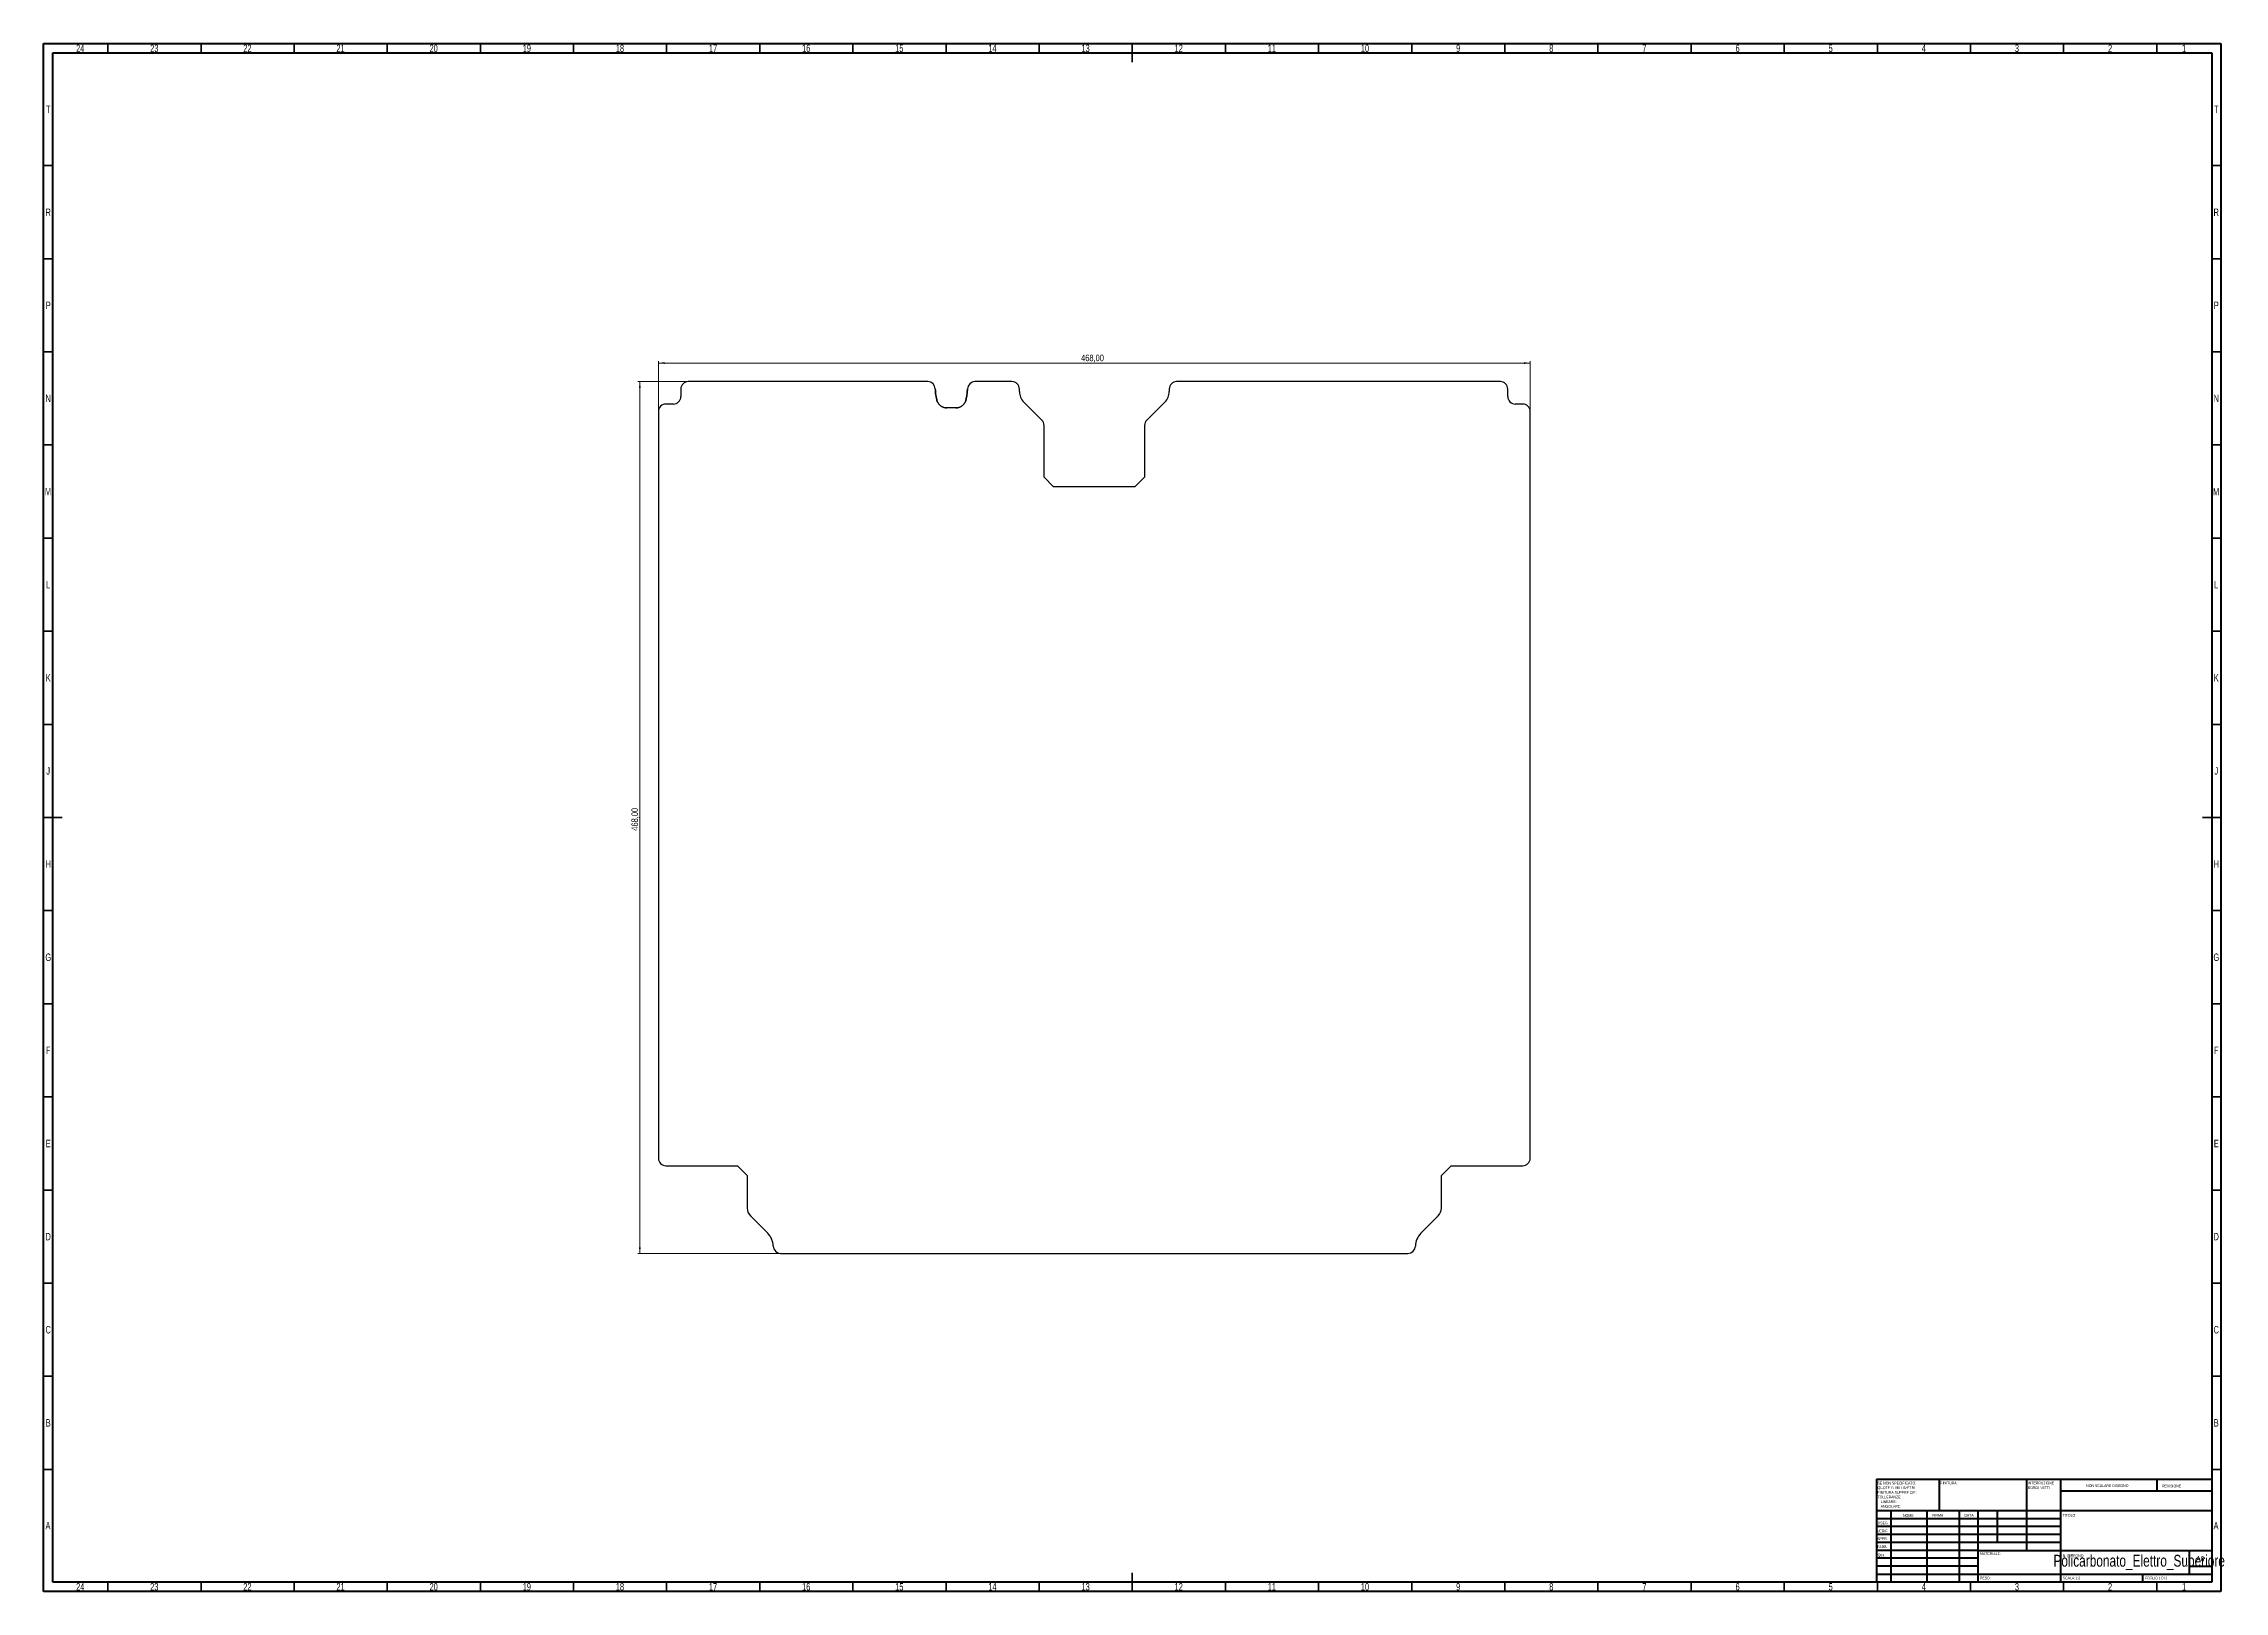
# Model space of a CAD drawing. Header units: millimetres. Extents: x 15 to 1186, y 5 to 836.
import ezdxf

# ---------------------------------------------------------------- set-up
doc = ezdxf.new("R2010")
doc.units = ezdxf.units.MM
doc.styles.add('SLDTEXTSTYLE0', font='TXT', dxfattribs={"width": 0.75})
doc.styles.add('SLDTEXTSTYLE1', font='TXT', dxfattribs={"width": 0.692308})
doc.dimstyles.new('SLDDIMSTYLE0', dxfattribs={"dimtxt": 3.5, "dimasz": 3.302, "dimexe": 0, "dimexo": 0.0625, "dimgap": 0.875, "dimtad": 1, "dimrnd": 1e-09, "dimzin": 12, "dimdsep": 46, "dimtxsty": 'SLDTEXTSTYLE0', "dimsah": 1, "dimcen": 0.09, "dimadec": 0, "dimazin": 3, "dimtfac": 1, "dimtofl": 0, "dimtmove": 0, "dimatfit": 3, "dimfxl": 1, "dimfrac": 2, "dimtolj": 1, "dimtzin": 12, "dimarcsym": 0})

# ---------------------------------------------------------------- blocks, each defined once
blk = doc.blocks.new('SW_NOTE_0')
at = {"color": 0, "linetype": 'Continuous', "lineweight": 0, "char_height": 1.5, "attachment_point": 1, "style": 'SLDTEXTSTYLE0'}
for s, insert in [('SE NON SPECIFICATO:', (0, 1.9)), ('TOLLERANZE:', (0, -5.6)), ('QUOTE IN MILLIMETRI', (0, -0.6)), ('FINITURA SUPERFICIE:', (0, -3.1)), ('ANGOLARE:', (1.7, -10.6)), ('LINEARE:', (1.7, -8.1))]:
    blk.add_mtext(s, dxfattribs=dict(at, insert=insert))
blk = doc.blocks.new('SW_NOTE_0_1')
at = {"color": 0, "linetype": 'Continuous', "lineweight": 0, "char_height": 1.5, "attachment_point": 1, "style": 'SLDTEXTSTYLE0'}
for s, insert in [('INTERRUZIONE', (0, 1.9)), ('BORDI NETTI', (0, -0.6))]:
    blk.add_mtext(s, dxfattribs=dict(at, insert=insert))
blk = doc.blocks.new('_D')
at = {"color": 7, "linetype": 'Continuous', "lineweight": 0}
for p, q in [((360.1, 654.5), (334.1, 654.5)), ((335.1, 654.5), (335.1, 186.5)), ((409.7, 186.5), (334.1, 186.5))]:
    blk.add_line(p, q, dxfattribs=at)
at = {"color": 7, "linetype": 'Continuous', "lineweight": 18}
for points in [[(335.1, 654.5), (334.6, 651.2), (335.6, 651.2)], [(335.1, 186.5), (335.6, 189.8), (334.6, 189.8)]]:
    blk.add_solid(points, dxfattribs=at)
at = {"color": 7, "linetype": 'Continuous', "lineweight": 18, "insert": (330.6, 413.4), "char_height": 3.5, "attachment_point": 1, "rotation": 90, "style": 'SLDTEXTSTYLE0'}
blk.add_mtext('468,00', dxfattribs=at)
blk = doc.blocks.new('_D_1')
at = {"color": 7, "linetype": 'Continuous', "lineweight": 0}
for p, q in [((345.1, 639.5), (345.1, 665.5)), ((345.1, 664.5), (813.1, 664.5)), ((813.1, 639.5), (813.1, 665.5))]:
    blk.add_line(p, q, dxfattribs=at)
at = {"color": 7, "linetype": 'Continuous', "lineweight": 18}
for points in [[(345.1, 664.5), (348.4, 664), (348.4, 665)], [(813.1, 664.5), (809.8, 665), (809.8, 664)]]:
    blk.add_solid(points, dxfattribs=at)
at = {"color": 7, "linetype": 'Continuous', "lineweight": 18, "insert": (572, 669), "char_height": 3.5, "attachment_point": 1, "style": 'SLDTEXTSTYLE0'}
blk.add_mtext('468,00', dxfattribs=at)

msp = doc.modelspace()

# ---------------------------------------------------------------- linework, layer by layer
at = {"color": 7, "linetype": 'Continuous', "lineweight": 70}
for p, q in [((15, 5), (15, 836)), ((15, 836), (1184, 836)), ((1184, 836), (1184, 5)), ((20, 10), (20, 831)), ((20, 831), (1179, 831)), ((1179, 831), (1179, 10)), ((1184, 5), (15, 5)), ((1179, 10), (20, 10))]:
    msp.add_line(p, q, dxfattribs=at)
at = {"color": 7, "linetype": 'Continuous', "lineweight": 35}
for p, q in [((49.5, 831), (49.5, 836)), ((99.5, 831), (99.5, 836)), ((149.5, 831), (149.5, 836)), ((199.5, 831), (199.5, 836)), ((249.5, 831), (249.5, 836)), ((299.5, 831), (299.5, 836)), ((349.5, 831), (349.5, 836)), ((399.5, 831), (399.5, 836)), ((449.5, 831), (449.5, 836)), ((499.5, 831), (499.5, 836)), ((549.5, 831), (549.5, 836)), ((599.5, 836), (599.5, 826)), ((599.5, 831), (599.5, 836)), ((649.5, 831), (649.5, 836)), ((699.5, 831), (699.5, 836)), ((749.5, 831), (749.5, 836)), ((799.5, 831), (799.5, 836)), ((849.5, 831), (849.5, 836)), ((899.5, 831), (899.5, 836)), ((949.5, 831), (949.5, 836)), ((999.5, 831), (999.5, 836)), ((1049.5, 831), (1049.5, 836)), ((1099.5, 831), (1099.5, 836)), ((1149.5, 831), (1149.5, 836)), ((20, 770.5), (15, 770.5)), ((1179, 770.5), (1184, 770.5)), ((20, 720.5), (15, 720.5)), ((1179, 720.5), (1184, 720.5)), ((20, 670.5), (15, 670.5)), ((1179, 670.5), (1184, 670.5)), ((20, 620.5), (15, 620.5)), ((1179, 620.5), (1184, 620.5)), ((20, 570.5), (15, 570.5)), ((1179, 570.5), (1184, 570.5)), ((20, 520.5), (15, 520.5)), ((1179, 520.5), (1184, 520.5)), ((20, 470.5), (15, 470.5)), ((1179, 470.5), (1184, 470.5)), ((15, 420.5), (25, 420.5)), ((20, 420.5), (15, 420.5)), ((1184, 420.5), (1174, 420.5)), ((1179, 420.5), (1184, 420.5)), ((20, 370.5), (15, 370.5)), ((1179, 370.5), (1184, 370.5)), ((20, 320.5), (15, 320.5)), ((1179, 320.5), (1184, 320.5)), ((20, 270.5), (15, 270.5)), ((1179, 270.5), (1184, 270.5)), ((20, 220.5), (15, 220.5)), ((1179, 220.5), (1184, 220.5)), ((20, 170.5), (15, 170.5)), ((1179, 170.5), (1184, 170.5)), ((20, 120.5), (15, 120.5)), ((1179, 120.5), (1184, 120.5)), ((20, 70.5), (15, 70.5)), ((1179, 70.5), (1184, 70.5)), ((599.5, 5), (599.5, 15)), ((49.5, 10), (49.5, 5)), ((99.5, 10), (99.5, 5)), ((149.5, 10), (149.5, 5)), ((199.5, 10), (199.5, 5)), ((249.5, 10), (249.5, 5)), ((299.5, 10), (299.5, 5)), ((349.5, 10), (349.5, 5)), ((399.5, 10), (399.5, 5)), ((449.5, 10), (449.5, 5)), ((499.5, 10), (499.5, 5)), ((549.5, 10), (549.5, 5)), ((599.5, 10), (599.5, 5)), ((649.5, 10), (649.5, 5)), ((699.5, 10), (699.5, 5)), ((749.5, 10), (749.5, 5)), ((799.5, 10), (799.5, 5)), ((849.5, 10), (849.5, 5)), ((899.5, 10), (899.5, 5)), ((949.5, 10), (949.5, 5)), ((999.5, 10), (999.5, 5)), ((1049.5, 10), (1049.5, 5)), ((1099.5, 10), (1099.5, 5)), ((1149.5, 10), (1149.5, 5))]:
    msp.add_line(p, q, dxfattribs=at)
at = {"color": 7, "linetype": 'Continuous', "lineweight": 25}
for p, q in [((357.107, 650.5), (357.107, 646.5)), ((489.728, 654.5), (361.107, 654.5)), ((534.907, 654.5), (514.986, 654.5)), ((538.907, 649.185), (538.907, 650.5)), ((619.307, 650.5), (619.307, 649.185)), ((797.107, 654.5), (623.307, 654.5)), ((801.107, 646.5), (801.107, 650.5)), ((345.107, 638.5), (345.107, 237.501)), ((353.107, 642.5), (349.107, 642.5)), ((504.72, 640.425), (499.994, 640.425)), ((550.935, 633.843), (541.25, 643.528)), ((616.964, 643.528), (607.278, 633.843)), ((809.107, 642.5), (805.107, 642.5)), ((813.107, 237.501), (813.107, 638.5)), ((552.107, 603.172), (552.107, 631.015)), ((606.107, 631.015), (606.107, 603.172)), ((557.278, 598), (552.107, 603.172)), ((600.935, 598), (557.278, 598)), ((606.107, 603.172), (600.935, 598)), ((349.107, 233.501), (387.539, 233.501)), ((387.539, 233.501), (392.711, 228.33)), ((392.711, 228.33), (392.711, 210.815)), ((765.503, 228.33), (770.675, 233.501)), ((765.503, 210.815), (765.503, 228.33)), ((770.675, 233.501), (809.107, 233.501)), ((394.468, 206.573), (403.782, 197.259)), ((754.432, 197.259), (763.746, 206.573)), ((410.707, 186.5), (747.507, 186.5))]:
    msp.add_line(p, q, dxfattribs=at)
at = {"color": 7, "linetype": 'Continuous', "lineweight": 50}
for p, q in [((999, 65.25), (1179, 65.25)), ((999, 65.25), (999, 10)), ((1032.8, 48.25), (1032.8, 65.25)), ((1079.6, 65.25), (1079.6, 27)), ((1097.8, 65.25), (1097.8, 10)), ((1179, 58.875), (1097.8, 58.875)), ((1149.8, 58.875), (1149.8, 65.25)), ((1179, 48.25), (999, 48.25)), ((1006.8, 48.25), (1006.8, 10)), ((1025.991, 48.25), (1025.991, 10)), ((1043.399, 48.25), (1043.399, 10)), ((1053.6, 10), (1053.6, 48.25)), ((1064, 31.25), (1064, 48.25)), ((1097.8, 44), (999, 44)), ((1097.8, 39.75), (999, 39.75)), ((1097.8, 35.5), (999, 35.5)), ((1097.8, 31.25), (999, 31.25)), ((1053.6, 27), (999, 27)), ((1053.6, 27), (1179, 27)), ((1167.168, 14.25), (1167.168, 27)), ((1053.6, 22.75), (999, 22.75)), ((1053.6, 18.5), (999, 18.5)), ((999, 14.25), (1179, 14.25)), ((1142, 10), (1142, 14.25)), ((1179, 18.292), (1167.168, 18.292))]:
    msp.add_line(p, q, dxfattribs=at)
at = {"color": 7, "linetype": 'Continuous', "lineweight": 25}
for centre, radius, start, end in [((353.107, 646.5), 4, 270, 0), ((353.107, 646.5), 4, 270, 0), ((361.107, 650.5), 4, 90, 180), ((361.107, 650.5), 4, 90, 180), ((489.728, 650.5), 4, 2.017348, 90), ((489.728, 650.5), 4, 2.017348, 90), ((499.718, 645.829), 5.292, 194.308152, 196.108418), ((499.718, 645.829), 5.292, 194.308152, 196.108418), ((504.996, 645.829), 5.292, 343.891581, 345.69185), ((504.996, 645.829), 5.292, 343.891581, 345.69185), ((514.986, 650.5), 4, 90, 177.982652), ((514.986, 650.5), 4, 90, 177.982652), ((534.907, 650.5), 4, 0, 90), ((534.907, 650.5), 4, 0, 90), ((546.907, 649.185), 8, 180, 225), ((546.907, 649.185), 8, 180, 225), ((611.307, 649.185), 8, 315, 0), ((611.307, 649.185), 8, 315, 0), ((623.307, 650.5), 4, 90, 180), ((623.307, 650.5), 4, 90, 180), ((797.107, 650.5), 4, 0, 90), ((797.107, 650.5), 4, 0, 90), ((805.107, 646.5), 4, 180, 270), ((805.107, 646.5), 4, 180, 270), ((349.107, 638.5), 4, 90, 180), ((349.107, 638.5), 4, 90, 180), ((548.107, 631.015), 4, 0, 45), ((548.107, 631.015), 4, 0, 45), ((610.107, 631.015), 4, 135, 180), ((610.107, 631.015), 4, 135, 180), ((809.107, 638.5), 4, 0, 90), ((809.107, 638.5), 4, 0, 90), ((349.107, 237.501), 4, 180, 270), ((349.107, 237.501), 4, 180, 270), ((809.107, 237.501), 4, 270, 0), ((809.107, 237.501), 4, 270, 0), ((398.711, 210.815), 6, 180, 225), ((398.711, 210.815), 6, 180, 225), ((759.503, 210.815), 6, 315, 0), ((759.503, 210.815), 6, 315, 0), ((396.711, 190.188), 10, 1.277805, 45), ((396.711, 190.188), 10, 1.277805, 45), ((410.707, 190.5), 4, 181.277805, 270), ((410.707, 190.5), 4, 181.277805, 270), ((747.507, 190.5), 4, 270, 358.722195), ((747.507, 190.5), 4, 270, 358.722195), ((761.503, 190.188), 10, 135, 178.722195), ((761.503, 190.188), 10, 135, 178.722195)]:
    msp.add_arc(centre, radius, start, end, dxfattribs=at)
for points, knots in [([(494.59, 644.521), (494.586, 644.537), (494.581, 644.557), (494.436, 645.131), (494.184, 646.278), (494.003, 647.452), (493.824, 648.908), (493.756, 649.773), (493.725, 650.641)], [0, 0, 0, 0, 0.0078125, 0.0078125, 0.25, 0.5, 0.5, 0.855951705, 0.855951705, 0.855951705, 0.855951705]), ([(493.725, 650.641), (493.756, 649.773), (493.824, 648.908), (494.003, 647.452), (494.184, 646.278), (494.436, 645.131), (494.581, 644.557), (494.586, 644.537), (494.59, 644.521)], [0, 0, 0, 0, 0.355951705, 0.355951705, 0.605951705, 0.848139205, 0.848139205, 0.855951705, 0.855951705, 0.855951705, 0.855951705]), ([(499.994, 640.425), (499.419, 640.425), (498.844, 640.51), (498.009, 640.767), (497.735, 640.875), (497.203, 641.137), (496.944, 641.292), (496.216, 641.811), (495.79, 642.234), (495.086, 643.206), (494.808, 643.757), (494.634, 644.36)], [0, 0, 0, 0, 0.25, 0.25, 0.375, 0.375, 0.5, 0.5, 0.75, 0.75, 1, 1, 1, 1]), ([(494.634, 644.36), (494.808, 643.757), (495.086, 643.206), (495.79, 642.234), (496.216, 641.811), (496.944, 641.292), (497.203, 641.137), (497.735, 640.875), (498.009, 640.767), (498.844, 640.51), (499.419, 640.425), (499.994, 640.425)], [0, 0, 0, 0, 0.25, 0.25, 0.5, 0.5, 0.625, 0.625, 0.75, 0.75, 1, 1, 1, 1]), ([(510.08, 644.36), (509.907, 643.762), (509.633, 643.211), (509.104, 642.477), (508.908, 642.248), (508.48, 641.825), (508.247, 641.63), (507.516, 641.115), (506.985, 640.859), (505.878, 640.514), (505.303, 640.425), (504.72, 640.425)], [0, 0, 0, 0, 0.25, 0.25, 0.375, 0.375, 0.5, 0.5, 0.75, 0.75, 1, 1, 1, 1]), ([(504.72, 640.425), (505.303, 640.425), (505.878, 640.514), (506.985, 640.859), (507.516, 641.115), (508.247, 641.63), (508.48, 641.825), (508.908, 642.248), (509.104, 642.477), (509.633, 643.211), (509.907, 643.762), (510.08, 644.36)], [0, 0, 0, 0, 0.25, 0.25, 0.5, 0.5, 0.625, 0.625, 0.75, 0.75, 1, 1, 1, 1]), ([(510.988, 650.641), (510.958, 649.773), (510.889, 648.908), (510.711, 647.452), (510.55, 646.409), (510.306, 645.259), (510.169, 644.7), (510.133, 644.557), (510.128, 644.537), (510.124, 644.521)], [0.144048297, 0.144048297, 0.144048297, 0.144048297, 0.5, 0.5, 0.75, 0.9375, 0.9921875, 0.9921875, 1, 1, 1, 1]), ([(510.124, 644.521), (510.128, 644.537), (510.133, 644.557), (510.169, 644.7), (510.306, 645.259), (510.55, 646.409), (510.711, 647.452), (510.889, 648.908), (510.958, 649.773), (510.988, 650.641)], [0.144048295, 0.144048295, 0.144048295, 0.144048295, 0.151860795, 0.151860795, 0.206548295, 0.394048295, 0.644048295, 0.644048295, 1, 1, 1, 1])]:
    msp.add_open_spline(points, degree=3, knots=knots, dxfattribs=at)

# ---------------------------------------------------------------- block references
at = {"color": 7, "linetype": 'Continuous', "lineweight": 0}
for name, p in [('SW_NOTE_0', (999.594, 61.987)), ('SW_NOTE_0_1', (1080.309, 62.069))]:
    msp.add_blockref(name, p, dxfattribs=at)

# ---------------------------------------------------------------- texts
for s, insert, char_height, attachment_point, style in [('24', (34.67, 835.465), 3.9688, 2, 'SLDTEXTSTYLE0'), ('23', (74.42, 835.465), 3.9688, 2, 'SLDTEXTSTYLE0'), ('22', (124.42, 835.465), 3.9688, 2, 'SLDTEXTSTYLE0'), ('21', (174.42, 835.465), 3.9688, 2, 'SLDTEXTSTYLE0'), ('20', (224.42, 835.465), 3.9688, 2, 'SLDTEXTSTYLE0'), ('19', (274.42, 835.465), 3.9688, 2, 'SLDTEXTSTYLE0'), ('18', (324.42, 835.465), 3.9688, 2, 'SLDTEXTSTYLE0'), ('17', (374.42, 835.465), 3.9688, 2, 'SLDTEXTSTYLE0'), ('16', (424.42, 835.465), 3.9688, 2, 'SLDTEXTSTYLE0'), ('15', (474.42, 835.465), 3.9688, 2, 'SLDTEXTSTYLE0'), ('14', (524.42, 835.465), 3.9688, 2, 'SLDTEXTSTYLE0'), ('13', (574.42, 835.465), 3.9688, 2, 'SLDTEXTSTYLE0'), ('12', (624.42, 835.465), 3.9688, 2, 'SLDTEXTSTYLE0'), ('11', (674.42, 835.465), 3.9688, 2, 'SLDTEXTSTYLE0'), ('10', (724.42, 835.465), 3.9688, 2, 'SLDTEXTSTYLE0'), ('9', (774.46, 835.465), 3.969, 2, 'SLDTEXTSTYLE0'), ('8', (824.46, 835.465), 3.969, 2, 'SLDTEXTSTYLE0'), ('7', (874.46, 835.465), 3.969, 2, 'SLDTEXTSTYLE0'), ('6', (924.46, 835.465), 3.969, 2, 'SLDTEXTSTYLE0'), ('5', (974.46, 835.465), 3.969, 2, 'SLDTEXTSTYLE0'), ('4', (1024.46, 835.465), 3.969, 2, 'SLDTEXTSTYLE0'), ('3', (1074.46, 835.465), 3.969, 2, 'SLDTEXTSTYLE0'), ('2', (1124.46, 835.465), 3.969, 2, 'SLDTEXTSTYLE0'), ('1', (1164.21, 835.465), 3.969, 2, 'SLDTEXTSTYLE0'), ('T', (17.488, 802.715), 3.969, 2, 'SLDTEXTSTYLE0'), ('T', (1181.488, 802.715), 3.969, 2, 'SLDTEXTSTYLE0'), ('R', (17.444, 747.465), 3.969, 2, 'SLDTEXTSTYLE0'), ('R', (1181.444, 747.465), 3.969, 2, 'SLDTEXTSTYLE0'), ('P', (17.485, 697.465), 3.969, 2, 'SLDTEXTSTYLE0'), ('P', (1181.485, 697.465), 3.969, 2, 'SLDTEXTSTYLE0'), ('N', (17.464, 647.465), 3.969, 2, 'SLDTEXTSTYLE0'), ('N', (1181.464, 647.465), 3.969, 2, 'SLDTEXTSTYLE0'), ('M', (17.362, 597.465), 3.969, 2, 'SLDTEXTSTYLE0'), ('M', (1181.362, 597.465), 3.969, 2, 'SLDTEXTSTYLE0'), ('L', (17.455, 547.465), 3.969, 2, 'SLDTEXTSTYLE0'), ('L', (1181.455, 547.465), 3.969, 2, 'SLDTEXTSTYLE0'), ('K', (17.489, 497.465), 3.969, 2, 'SLDTEXTSTYLE0'), ('K', (1181.489, 497.465), 3.969, 2, 'SLDTEXTSTYLE0'), ('J', (17.465, 447.465), 3.969, 2, 'SLDTEXTSTYLE0'), ('J', (1181.465, 447.465), 3.969, 2, 'SLDTEXTSTYLE0'), ('H', (17.49, 397.465), 3.969, 2, 'SLDTEXTSTYLE0'), ('H', (1181.49, 397.465), 3.969, 2, 'SLDTEXTSTYLE0'), ('G', (17.487, 347.465), 3.969, 2, 'SLDTEXTSTYLE0'), ('G', (1181.487, 347.465), 3.969, 2, 'SLDTEXTSTYLE0'), ('F', (17.458, 297.465), 3.969, 2, 'SLDTEXTSTYLE0'), ('F', (1181.458, 297.465), 3.969, 2, 'SLDTEXTSTYLE0'), ('E', (17.508, 247.465), 3.969, 2, 'SLDTEXTSTYLE0'), ('E', (1181.508, 247.465), 3.969, 2, 'SLDTEXTSTYLE0'), ('D', (17.453, 197.465), 3.969, 2, 'SLDTEXTSTYLE0'), ('D', (1181.453, 197.465), 3.969, 2, 'SLDTEXTSTYLE0'), ('C', (17.459, 147.465), 3.969, 2, 'SLDTEXTSTYLE0'), ('C', (1181.459, 147.465), 3.969, 2, 'SLDTEXTSTYLE0'), ('B', (17.471, 97.465), 3.969, 2, 'SLDTEXTSTYLE0'), ('B', (1181.471, 97.465), 3.969, 2, 'SLDTEXTSTYLE0'), ('FINITURA:', (1033.371, 63.919), 1.5, 1, 'SLDTEXTSTYLE0'), ('NON SCALARE DISEGNO', (1111.615, 62.533), 1.5, 1, 'SLDTEXTSTYLE0'), ('REVISIONE', (1152.328, 62.335), 1.5, 1, 'SLDTEXTSTYLE0'), ('A', (17.34, 42.255), 3.969, 2, 'SLDTEXTSTYLE0'), ('DISEG.', (999.212, 42.43), 1.5, 1, 'SLDTEXTSTYLE0'), ('VERIF.', (999.41, 38.154), 1.5, 1, 'SLDTEXTSTYLE0'), ('NOME', (1013.322, 46.501), 1.5, 1, 'SLDTEXTSTYLE0'), ('FIRMA', (1029.034, 46.562), 1.5, 1, 'SLDTEXTSTYLE0'), ('DATA', (1046.215, 46.576), 1.5, 1, 'SLDTEXTSTYLE0'), ('TITOLO:', (1098.956, 46.576), 1.5, 1, 'SLDTEXTSTYLE0'), ('A', (1181.34, 42.255), 3.969, 2, 'SLDTEXTSTYLE0'), ('APPR.', (999.402, 34.064), 1.5, 1, 'SLDTEXTSTYLE0'), ('FABB.', (999.455, 29.734), 1.5, 1, 'SLDTEXTSTYLE0'), ('Qual.', (999.669, 25.35), 1.5, 1, 'SLDTEXTSTYLE0'), ('MATERIALE:', (1054.646, 25.986), 1.5, 1, 'SLDTEXTSTYLE0'), ('Policarbonato_Elettro_Superiore', (1140.083, 24.632), 6.35, 2, 'SLDTEXTSTYLE0'), ('N. DISEGNO', (1099.074, 24.869), 1.5, 1, 'SLDTEXTSTYLE0'), ('A0', (1170.644, 23.922), 2.9104, 1, 'SLDTEXTSTYLE0'), ('PESO:', (1054.618, 12.949), 1.4986, 1, 'SLDTEXTSTYLE0'), ('SCALA:1:2', (1099.074, 12.9), 1.5, 1, 'SLDTEXTSTYLE0'), ('FOGLIO 1 DI 1', (1143.478, 12.9), 1.5, 1, 'SLDTEXTSTYLE1'), ('24', (34.67, 9.465), 3.9688, 2, 'SLDTEXTSTYLE0'), ('23', (74.42, 9.465), 3.9688, 2, 'SLDTEXTSTYLE0'), ('22', (124.42, 9.465), 3.9688, 2, 'SLDTEXTSTYLE0'), ('21', (174.42, 9.465), 3.9688, 2, 'SLDTEXTSTYLE0'), ('20', (224.42, 9.465), 3.9688, 2, 'SLDTEXTSTYLE0'), ('19', (274.42, 9.465), 3.9688, 2, 'SLDTEXTSTYLE0'), ('18', (324.42, 9.465), 3.9688, 2, 'SLDTEXTSTYLE0'), ('17', (374.42, 9.465), 3.9688, 2, 'SLDTEXTSTYLE0'), ('16', (424.42, 9.465), 3.9688, 2, 'SLDTEXTSTYLE0'), ('15', (474.42, 9.465), 3.9688, 2, 'SLDTEXTSTYLE0'), ('14', (524.42, 9.465), 3.9688, 2, 'SLDTEXTSTYLE0'), ('13', (574.42, 9.465), 3.9688, 2, 'SLDTEXTSTYLE0'), ('12', (624.42, 9.465), 3.9688, 2, 'SLDTEXTSTYLE0'), ('11', (674.42, 9.465), 3.9688, 2, 'SLDTEXTSTYLE0'), ('10', (724.42, 9.465), 3.9688, 2, 'SLDTEXTSTYLE0'), ('9', (774.46, 9.465), 3.969, 2, 'SLDTEXTSTYLE0'), ('8', (824.46, 9.465), 3.969, 2, 'SLDTEXTSTYLE0'), ('7', (874.46, 9.465), 3.969, 2, 'SLDTEXTSTYLE0'), ('6', (924.46, 9.465), 3.969, 2, 'SLDTEXTSTYLE0'), ('5', (974.46, 9.465), 3.969, 2, 'SLDTEXTSTYLE0'), ('4', (1024.46, 9.465), 3.969, 2, 'SLDTEXTSTYLE0'), ('3', (1074.46, 9.465), 3.969, 2, 'SLDTEXTSTYLE0'), ('2', (1124.46, 9.465), 3.969, 2, 'SLDTEXTSTYLE0'), ('1', (1164.21, 9.465), 3.969, 2, 'SLDTEXTSTYLE0')]:
    msp.add_mtext(s, dxfattribs=dict(at, insert=insert, char_height=char_height, attachment_point=attachment_point, style=style))

# ---------------------------------------------------------------- dimensions: what is measured, and where the dimension line sits
at = {"color": 7, "linetype": 'Continuous', "lineweight": 18}
dim = msp.add_linear_dim(base=(813.107, 664.5), p1=(345.107, 638.5), p2=(813.107, 638.5), dimstyle='SLDDIMSTYLE0', dxfattribs=at)
dim.commit()
dim.dimension.update_dxf_attribs({"geometry": '_D_1', "text_midpoint": (579.107, 664.5), "dimtype": 160})
dim = msp.add_linear_dim(base=(335.107, 186.5), p1=(361.107, 654.5), p2=(410.707, 186.5), angle=90, dimstyle='SLDDIMSTYLE0', dxfattribs=at)
dim.commit()
dim.dimension.update_dxf_attribs({"geometry": '_D', "text_midpoint": (335.107, 420.5), "dimtype": 160})

doc.saveas('drawing.dxf')
